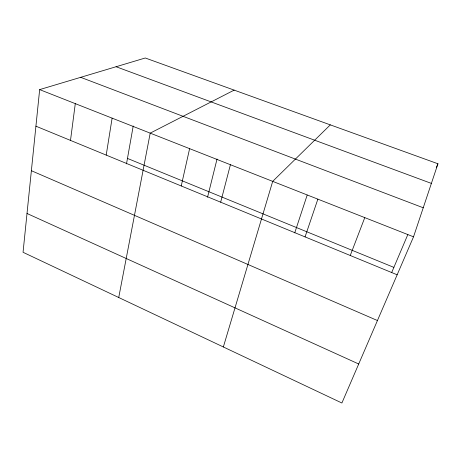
<?xml version="1.0" encoding="UTF-8"?>
<svg xmlns="http://www.w3.org/2000/svg" width="461" height="461" viewBox="0 0 461 461"><rect width="100%" height="100%" fill="white"/><g stroke="black" fill="none" stroke-linecap="round" stroke-linejoin="round"><path stroke-width="0.69" d="M39.652 89.607L23.05 252.288L341.895 403.006L413.529 236.816L437.95 163.77L145.273 57.994L39.652 89.607L413.529 236.816M70.498 140.409L75.287 103.639M106.203 155.098L112.115 118.143M126.498 163.886L133.217 126.003M118.731 297.518L150.205 133.137L234.159 90.12M181.231 185.962L189.615 148.655M207.548 197.239L217.05 158.993M220.669 202.189L230.419 164.721M223.355 346.972L272.693 181.363L330.312 124.868M294.729 232.874L307.176 195.101M305.055 236.902L317.865 199.152M350.251 255.492L364.778 217.621M391.689 272.52L407.824 234.597M436.267 167.729L437.95 163.77M116.086 66.73L431.387 183.403M80.681 77.327L423.238 207.773M127.466 158.423L393.878 267.38M35.918 126.181L397.157 274.791M31.377 170.708L377.444 320.539M27.009 213.483L358.71 363.994"/></g></svg>
